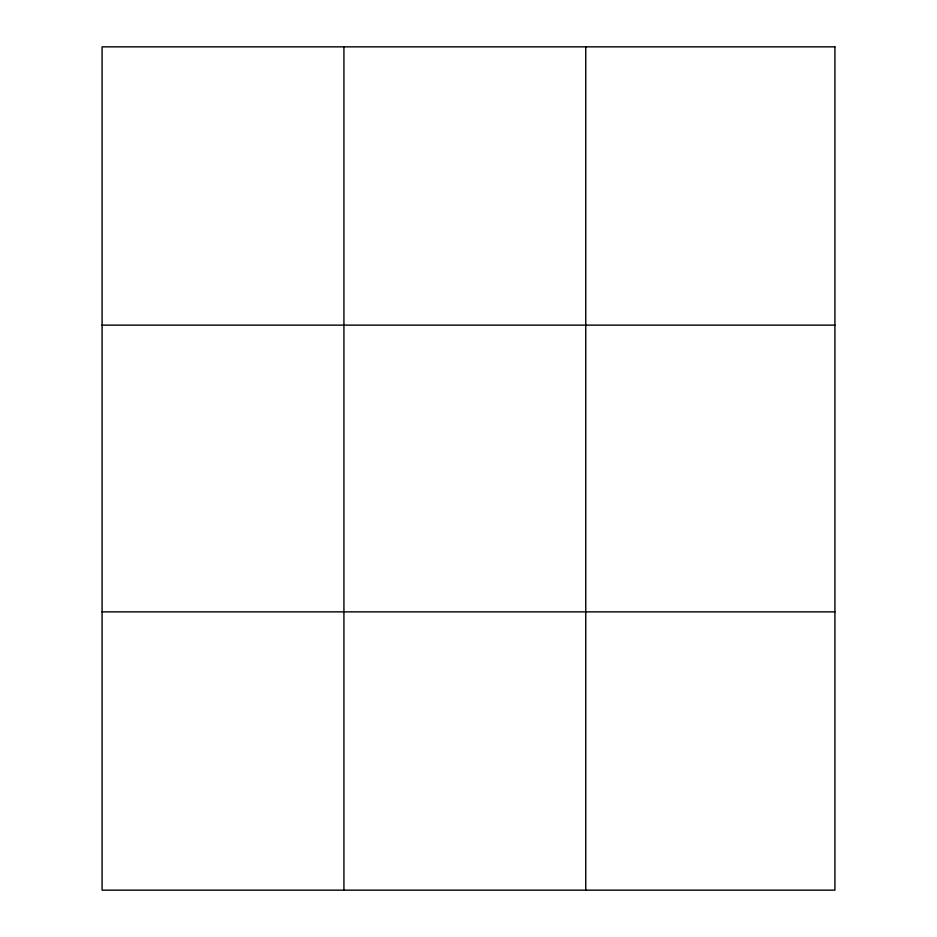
<?xml version="1.0" encoding="UTF-8"?>
<svg xmlns="http://www.w3.org/2000/svg" width="937" height="937" viewBox="0 0 937 937"><rect width="100%" height="100%" fill="white"/><g stroke="black" fill="none" stroke-linecap="round" stroke-linejoin="round"><path stroke-width="1.41" d="M343.926 890.15L343.926 46.85M585.754 890.15L585.754 46.85M102.086 325.139L834.914 325.139M102.086 611.861L834.914 611.861M834.914 46.85L834.914 890.15L102.086 890.15L102.086 46.85L834.914 46.85"/></g></svg>
